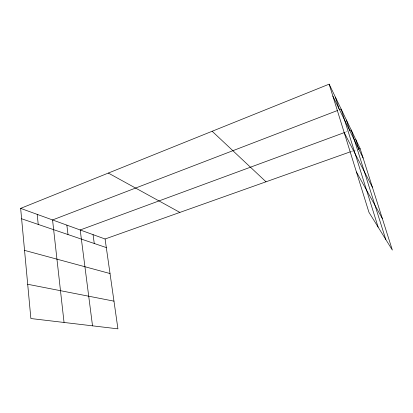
<?xml version="1.0" encoding="UTF-8"?>
<svg xmlns="http://www.w3.org/2000/svg" width="413" height="413" viewBox="0 0 413 413"><rect width="100%" height="100%" fill="white"/><g stroke="black" fill="none" stroke-linecap="round" stroke-linejoin="round"><path stroke-width="0.31" stroke-dasharray="2.06 1.55" d="M345.335 132.217L347.694 131.349M351.081 151.561L352.878 150.926M353.471 150.714L356.46 149.651"/><path stroke-width="0.62" d="M20.65 208.374L105.083 238.998L117.932 328.846L30.877 318.537L20.65 208.374L329.156 84.154L360.048 148.375L392.35 250.077L368.938 212.277L329.156 84.154M337.633 110.452L52.559 219.948L64.046 322.465M339.393 109.775L341.153 109.099L378.138 227.135M344.747 132.434L80.205 229.974L92.522 325.836M349.46 130.694L351.231 130.043L385.757 239.437M105.083 238.998L350.482 151.772M358.252 149.01L360.048 148.375M27.697 284.273L113.973 301.149M24.553 250.386L110.023 273.535M21.615 218.782L106.306 247.583M108.335 173.068L179.877 212.411M212.158 131.262L266.008 181.797M356.419 171.968L382.319 218.503M344.168 132.506L372.387 187.223M332.857 96.074L363.104 158.003M355.815 139.573L358.964 149.532M346.404 120.007L349.759 130.678M335.428 97.194L339.006 108.671M93.059 234.636L94.262 243.484M66.86 225.137L67.995 234.553M37.196 214.378L38.228 224.429"/></g></svg>
